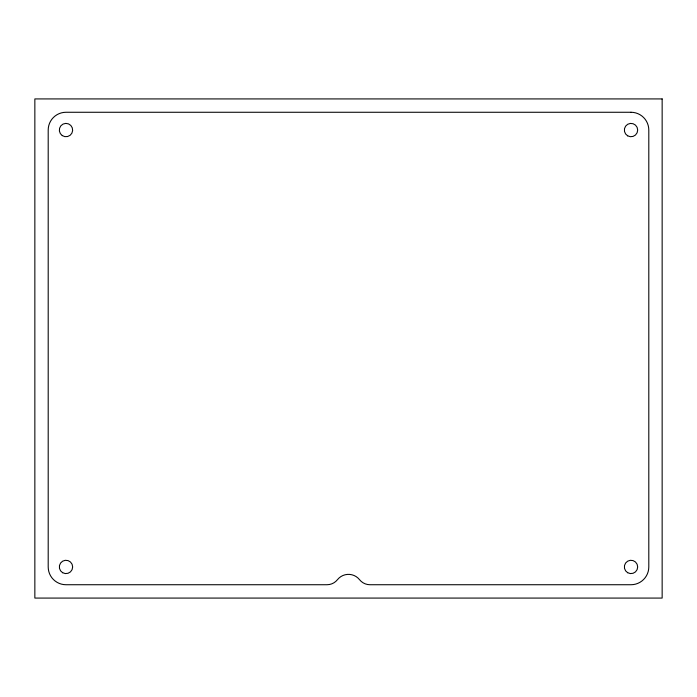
<?xml version="1.0" encoding="UTF-8"?>
<svg xmlns="http://www.w3.org/2000/svg" width="697" height="697" viewBox="0 0 697 697"><rect width="100%" height="100%" fill="white"/><g stroke="black" fill="none" stroke-linecap="round" stroke-linejoin="round"><path stroke-width="1.05" d="M662.15 98.922L34.85 98.922L34.85 598.078L662.15 598.078L662.15 98.922M631.012 112.269L65.988 112.269A17.8 17.8 0 0 0 48.198 130.06L48.198 566.94A17.8 17.8 0 0 0 65.988 584.731L326.998 584.731A13.348 13.348 0 0 0 337.444 579.695A14.123 14.123 0 0 1 359.556 579.695A13.348 13.348 0 0 0 370.002 584.731L631.012 584.731A17.8 17.8 0 0 0 648.802 566.94L648.802 130.06A17.8 17.8 0 0 0 631.012 112.269M627.675 572.716A6.674 6.674 0 0 0 637.685 566.94A6.674 6.674 0 0 0 627.675 561.163A6.674 6.674 0 0 0 627.675 572.716M62.652 572.716A6.674 6.674 0 0 0 72.662 566.94A6.674 6.674 0 0 0 62.652 561.163A6.674 6.674 0 0 0 62.652 572.716M62.251 135.584A6.674 6.674 0 0 0 72.645 130.539A6.674 6.674 0 0 0 63.079 124.057A6.674 6.674 0 0 0 62.251 135.584M627.675 135.837A6.674 6.674 0 0 0 637.685 130.06A6.674 6.674 0 0 0 627.675 124.284A6.674 6.674 0 0 0 627.675 135.837"/></g></svg>
